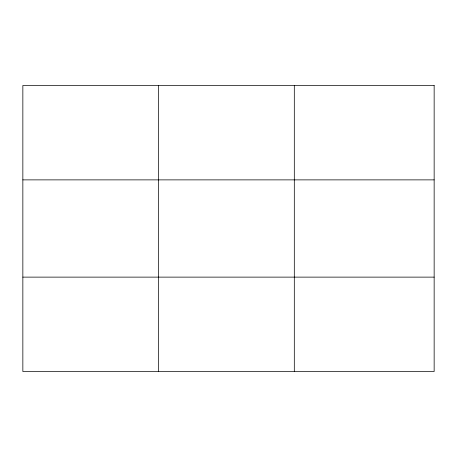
<?xml version="1.0" encoding="UTF-8"?>
<svg xmlns="http://www.w3.org/2000/svg" width="457" height="457" viewBox="0 0 457 457"><rect width="100%" height="100%" fill="white"/><g stroke="black" fill="none" stroke-linecap="round" stroke-linejoin="round"><path stroke-width="0.69" d="M158.579 85.482L158.579 371.518M294.308 85.482L294.308 371.518M22.85 179.875L434.15 179.875M22.85 277.125L434.15 277.125M434.15 85.482L434.15 371.518L22.85 371.518L22.85 85.482L434.15 85.482"/></g></svg>
